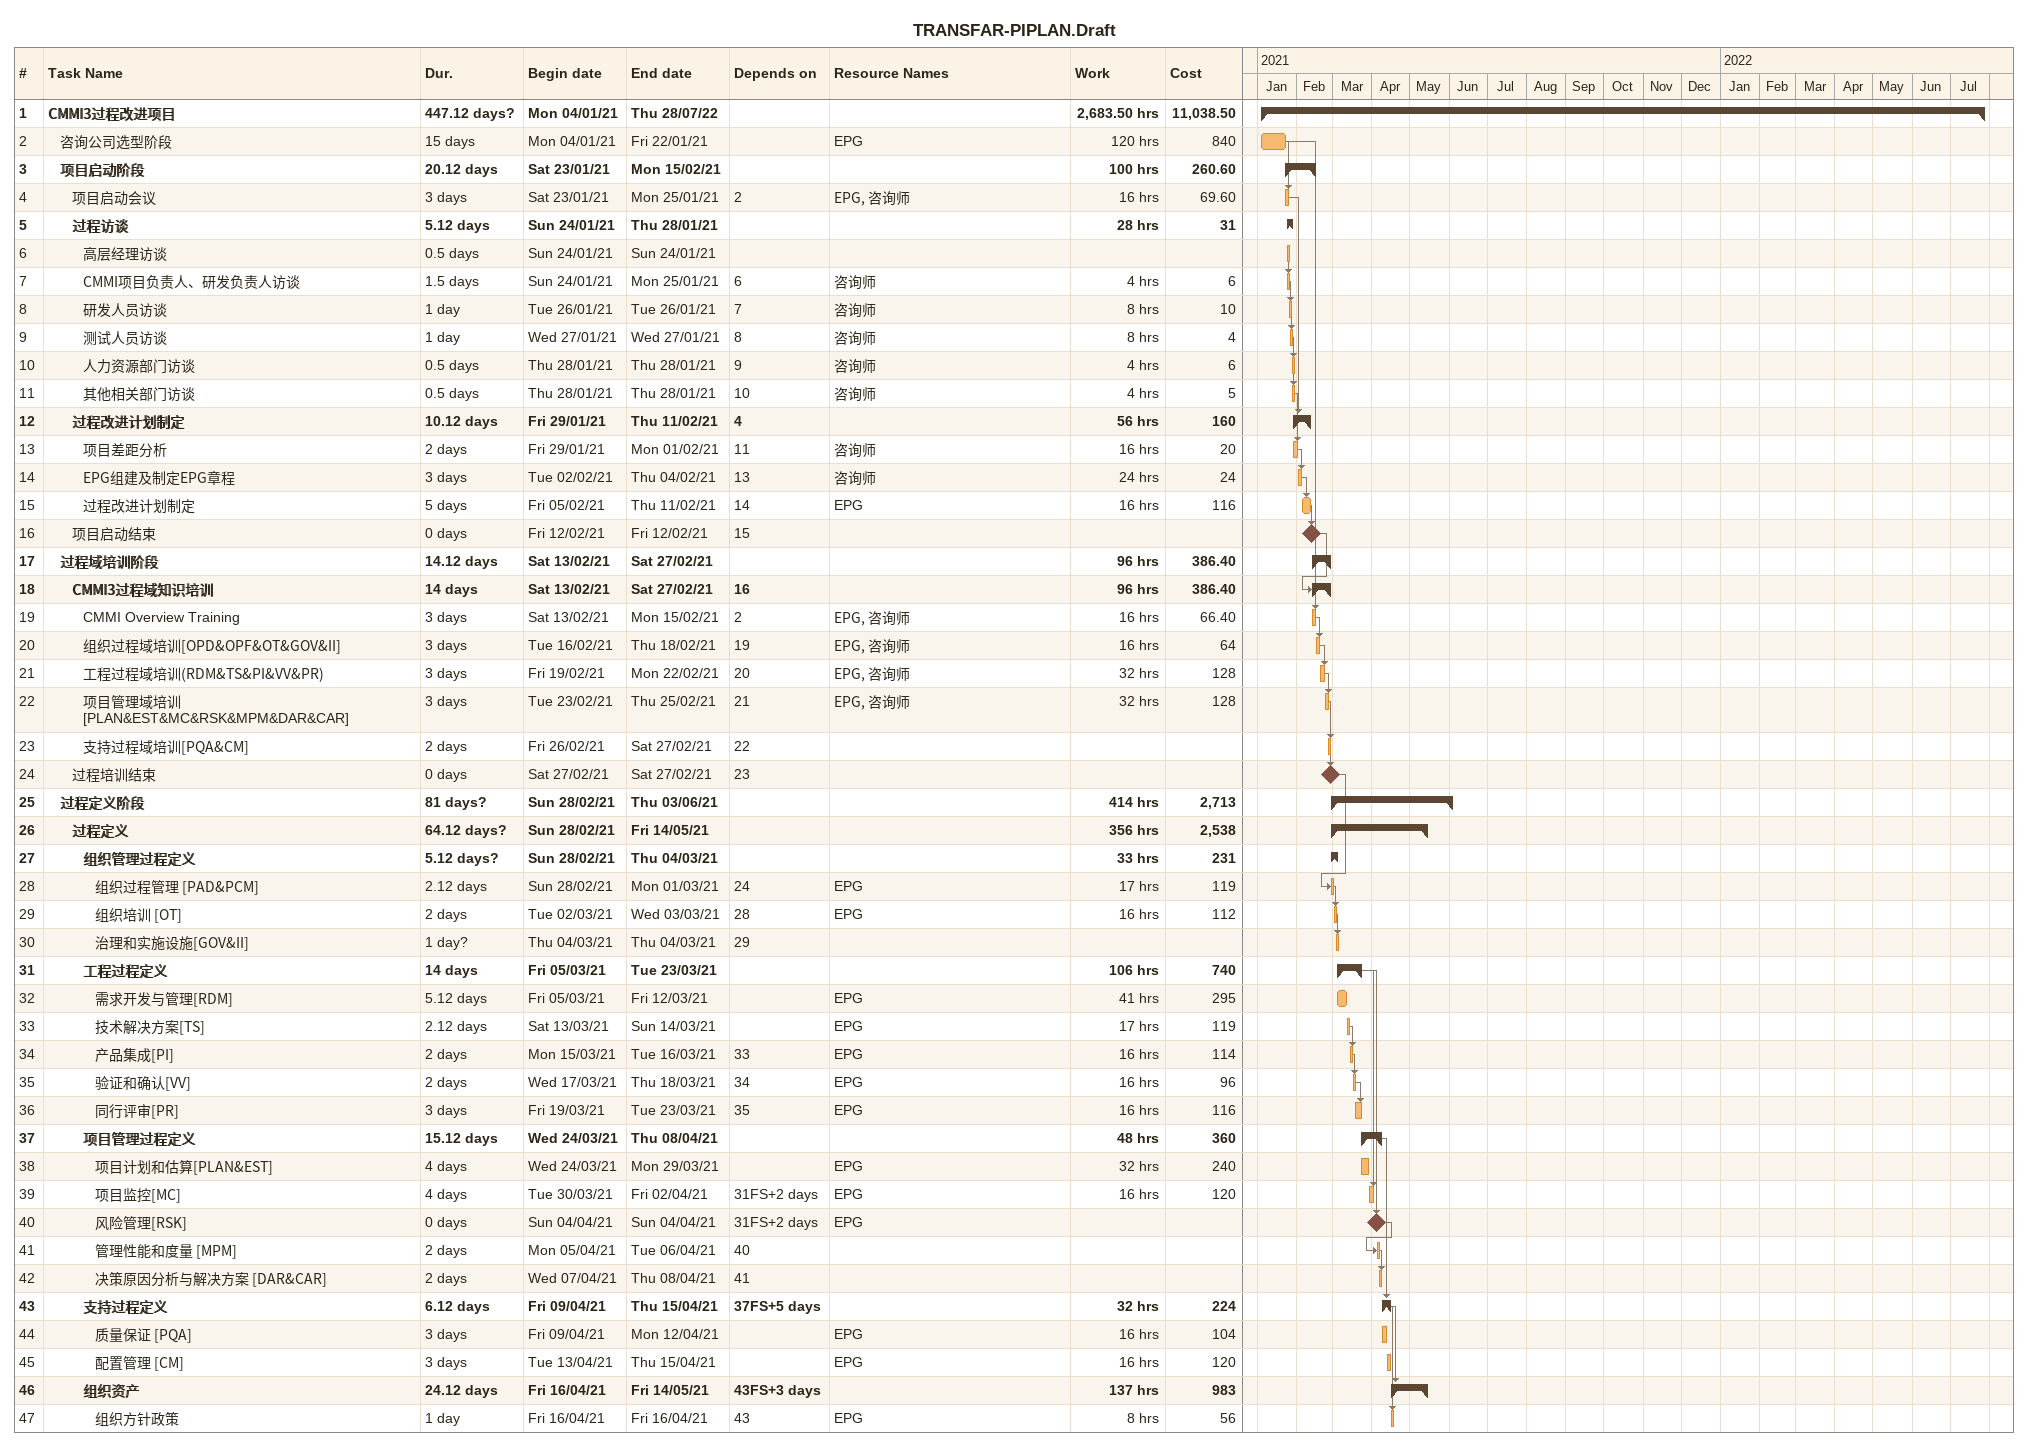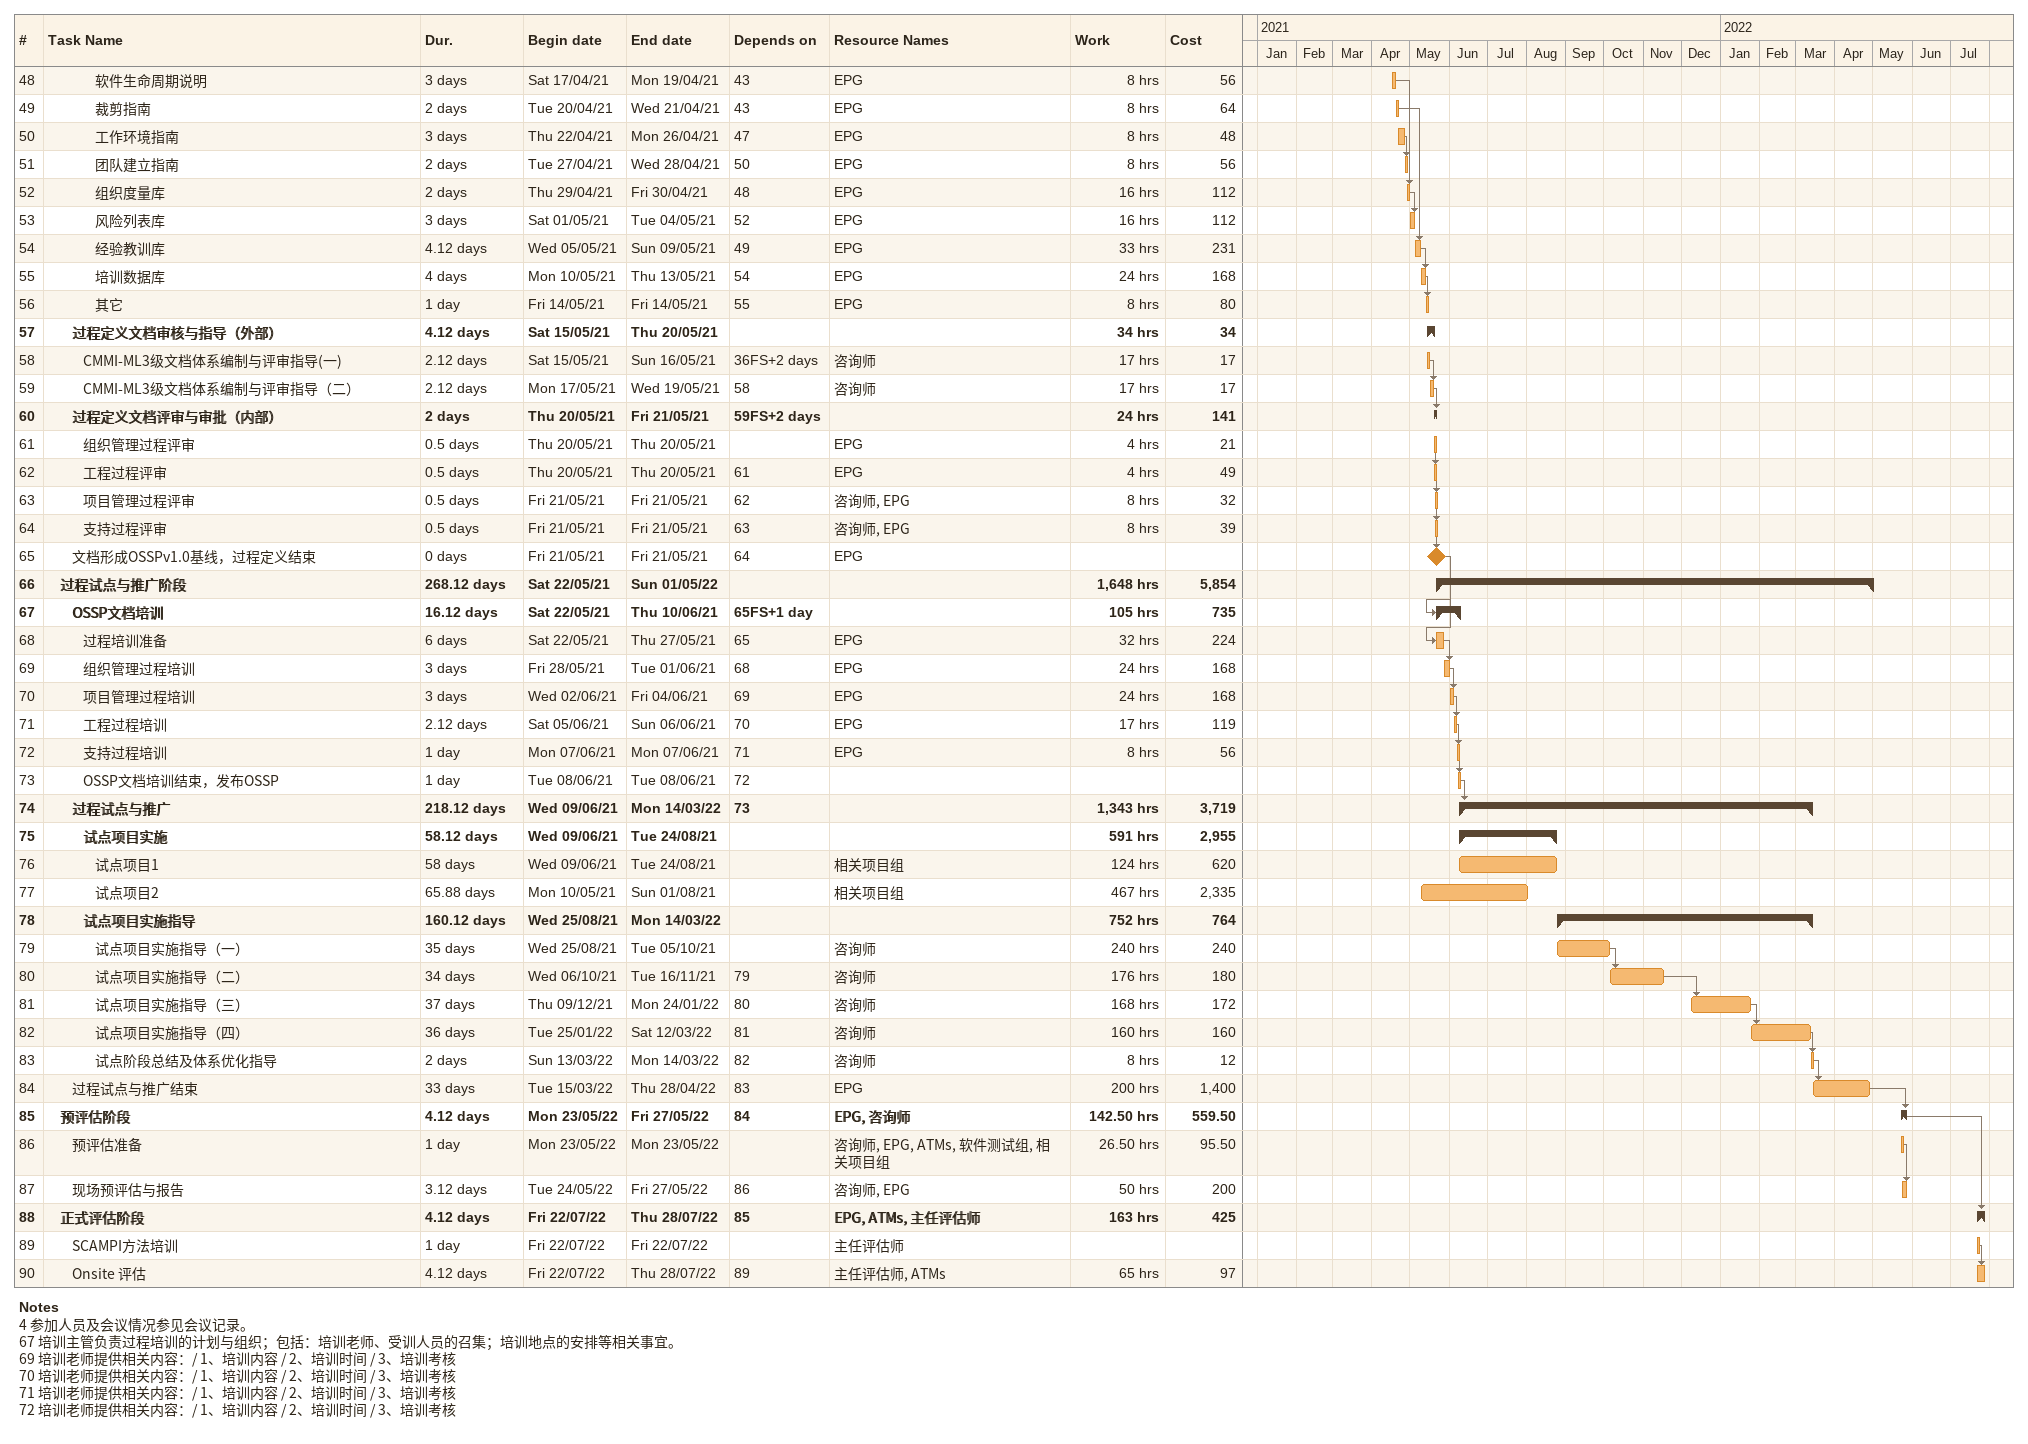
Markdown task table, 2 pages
TRANSFAR-PIPLAN.Draft

| ID | Level | Task | Duration | Start | Finish | Predecessors | Resources | Work (h) | Cost |
|---|---|---|---|---|---|---|---|---|---|
| 1 | 1 | **CMMI3过程改进项目** | 447.12d? | 2021-01-04 | 2022-07-28 |  |  | 2683.50 | 11038.50 |
| 2 | 2 | 咨询公司选型阶段 | 15d | 2021-01-04 | 2021-01-22 |  | EPG | 120 | 840 |
| 3 | 2 | **项目启动阶段** | 20.12d | 2021-01-23 | 2021-02-15 |  |  | 100 | 260.60 |
| 4 | 3 | 项目启动会议 | 3d | 2021-01-23 | 2021-01-25 | 2 | EPG, 咨询师 | 16 | 69.60 |
| 5 | 3 | **过程访谈** | 5.12d | 2021-01-24 | 2021-01-28 |  |  | 28 | 31 |
| 6 | 4 | 高层经理访谈 | 0.5d | 2021-01-24 | 2021-01-24 |  |  |  |  |
| 7 | 4 | CMMI项目负责人、研发负责人访谈 | 1.5d | 2021-01-24 | 2021-01-25 | 6 | 咨询师 | 4 | 6 |
| 8 | 4 | 研发人员访谈 | 1d | 2021-01-26 | 2021-01-26 | 7 | 咨询师 | 8 | 10 |
| 9 | 4 | 测试人员访谈 | 1d | 2021-01-27 | 2021-01-27 | 8 | 咨询师 | 8 | 4 |
| 10 | 4 | 人力资源部门访谈 | 0.5d | 2021-01-28 | 2021-01-28 | 9 | 咨询师 | 4 | 6 |
| 11 | 4 | 其他相关部门访谈 | 0.5d | 2021-01-28 | 2021-01-28 | 10 | 咨询师 | 4 | 5 |
| 12 | 3 | **过程改进计划制定** | 10.12d | 2021-01-29 | 2021-02-11 | 4 |  | 56 | 160 |
| 13 | 4 | 项目差距分析 | 2d | 2021-01-29 | 2021-02-01 | 11 | 咨询师 | 16 | 20 |
| 14 | 4 | EPG组建及制定EPG章程 | 3d | 2021-02-02 | 2021-02-04 | 13 | 咨询师 | 24 | 24 |
| 15 | 4 | 过程改进计划制定 | 5d | 2021-02-05 | 2021-02-11 | 14 | EPG | 16 | 116 |
| 16 | 3 | 项目启动结束 | 0d | 2021-02-12 | 2021-02-12 | 15 |  |  |  |
| 17 | 2 | **过程域培训阶段** | 14.12d | 2021-02-13 | 2021-02-27 |  |  | 96 | 386.40 |
| 18 | 3 | **CMMI3过程域知识培训** | 14d | 2021-02-13 | 2021-02-27 | 16 |  | 96 | 386.40 |
| 19 | 4 | CMMI Overview Training | 3d | 2021-02-13 | 2021-02-15 | 2 | EPG, 咨询师 | 16 | 66.40 |
| 20 | 4 | 组织过程域培训[OPD&OPF&OT&GOV&II] | 3d | 2021-02-16 | 2021-02-18 | 19 | EPG, 咨询师 | 16 | 64 |
| 21 | 4 | 工程过程域培训(RDM&TS&PI&VV&PR) | 3d | 2021-02-19 | 2021-02-22 | 20 | EPG, 咨询师 | 32 | 128 |
| 22 | 4 | 项目管理域培训[PLAN&EST&MC&RSK&MPM&DAR&CAR] | 3d | 2021-02-23 | 2021-02-25 | 21 | EPG, 咨询师 | 32 | 128 |
| 23 | 4 | 支持过程域培训[PQA&CM] | 2d | 2021-02-26 | 2021-02-27 | 22 |  |  |  |
| 24 | 3 | 过程培训结束 | 0d | 2021-02-27 | 2021-02-27 | 23 |  |  |  |
| 25 | 2 | **过程定义阶段** | 81d? | 2021-02-28 | 2021-06-03 |  |  | 414 | 2713 |
| 26 | 3 | **过程定义** | 64.12d? | 2021-02-28 | 2021-05-14 |  |  | 356 | 2538 |
| 27 | 4 | **组织管理过程定义** | 5.12d? | 2021-02-28 | 2021-03-04 |  |  | 33 | 231 |
| 28 | 5 | 组织过程管理 [PAD&PCM] | 2.12d | 2021-02-28 | 2021-03-01 | 24 | EPG | 17 | 119 |
| 29 | 5 | 组织培训 [OT] | 2d | 2021-03-02 | 2021-03-03 | 28 | EPG | 16 | 112 |
| 30 | 5 | 治理和实施设施[GOV&II] | 1d? | 2021-03-04 | 2021-03-04 | 29 |  |  |  |
| 31 | 4 | **工程过程定义** | 14d | 2021-03-05 | 2021-03-23 |  |  | 106 | 740 |
| 32 | 5 | 需求开发与管理[RDM] | 5.12d | 2021-03-05 | 2021-03-12 |  | EPG | 41 | 295 |
| 33 | 5 | 技术解决方案[TS] | 2.12d | 2021-03-13 | 2021-03-14 |  | EPG | 17 | 119 |
| 34 | 5 | 产品集成[PI] | 2d | 2021-03-15 | 2021-03-16 | 33 | EPG | 16 | 114 |
| 35 | 5 | 验证和确认[VV] | 2d | 2021-03-17 | 2021-03-18 | 34 | EPG | 16 | 96 |
| 36 | 5 | 同行评审[PR] | 3d | 2021-03-19 | 2021-03-23 | 35 | EPG | 16 | 116 |
| 37 | 4 | **项目管理过程定义** | 15.12d | 2021-03-24 | 2021-04-08 |  |  | 48 | 360 |
| 38 | 5 | 项目计划和估算[PLAN&EST] | 4d | 2021-03-24 | 2021-03-29 |  | EPG | 32 | 240 |
| 39 | 5 | 项目监控[MC] | 4d | 2021-03-30 | 2021-04-02 | 31FS+2d | EPG | 16 | 120 |
| 40 | 5 | 风险管理[RSK] | 0d | 2021-04-04 | 2021-04-04 | 31FS+2d | EPG |  |  |
| 41 | 5 | 管理性能和度量 [MPM] | 2d | 2021-04-05 | 2021-04-06 | 40 |  |  |  |
| 42 | 5 | 决策原因分析与解决方案 [DAR&CAR] | 2d | 2021-04-07 | 2021-04-08 | 41 |  |  |  |
| 43 | 4 | **支持过程定义** | 6.12d | 2021-04-09 | 2021-04-15 | 37FS+5d |  | 32 | 224 |
| 44 | 5 | 质量保证 [PQA] | 3d | 2021-04-09 | 2021-04-12 |  | EPG | 16 | 104 |
| 45 | 5 | 配置管理 [CM] | 3d | 2021-04-13 | 2021-04-15 |  | EPG | 16 | 120 |
| 46 | 4 | **组织资产** | 24.12d | 2021-04-16 | 2021-05-14 | 43FS+3d |  | 137 | 983 |
| 47 | 5 | 组织方针政策 | 1d | 2021-04-16 | 2021-04-16 | 43 | EPG | 8 | 56 |
| 48 | 5 | 软件生命周期说明 | 3d | 2021-04-17 | 2021-04-19 | 43 | EPG | 8 | 56 |
| 49 | 5 | 裁剪指南 | 2d | 2021-04-20 | 2021-04-21 | 43 | EPG | 8 | 64 |
| 50 | 5 | 工作环境指南 | 3d | 2021-04-22 | 2021-04-26 | 47 | EPG | 8 | 48 |
| 51 | 5 | 团队建立指南 | 2d | 2021-04-27 | 2021-04-28 | 50 | EPG | 8 | 56 |
| 52 | 5 | 组织度量库 | 2d | 2021-04-29 | 2021-04-30 | 48 | EPG | 16 | 112 |
| 53 | 5 | 风险列表库 | 3d | 2021-05-01 | 2021-05-04 | 52 | EPG | 16 | 112 |
| 54 | 5 | 经验教训库 | 4.12d | 2021-05-05 | 2021-05-09 | 49 | EPG | 33 | 231 |
| 55 | 5 | 培训数据库 | 4d | 2021-05-10 | 2021-05-13 | 54 | EPG | 24 | 168 |
| 56 | 5 | 其它 | 1d | 2021-05-14 | 2021-05-14 | 55 | EPG | 8 | 80 |
| 57 | 3 | **过程定义文档审核与指导（外部）** | 4.12d | 2021-05-15 | 2021-05-20 |  |  | 34 | 34 |
| 58 | 4 | CMMI-ML3级文档体系编制与评审指导(一) | 2.12d | 2021-05-15 | 2021-05-16 | 36FS+2d | 咨询师 | 17 | 17 |
| 59 | 4 | CMMI-ML3级文档体系编制与评审指导（二） | 2.12d | 2021-05-17 | 2021-05-19 | 58 | 咨询师 | 17 | 17 |
| 60 | 3 | **过程定义文档评审与审批（内部）** | 2d | 2021-05-20 | 2021-05-21 | 59FS+2d |  | 24 | 141 |
| 61 | 4 | 组织管理过程评审 | 0.5d | 2021-05-20 | 2021-05-20 |  | EPG | 4 | 21 |
| 62 | 4 | 工程过程评审 | 0.5d | 2021-05-20 | 2021-05-20 | 61 | EPG | 4 | 49 |
| 63 | 4 | 项目管理过程评审 | 0.5d | 2021-05-21 | 2021-05-21 | 62 | 咨询师, EPG | 8 | 32 |
| 64 | 4 | 支持过程评审 | 0.5d | 2021-05-21 | 2021-05-21 | 63 | 咨询师, EPG | 8 | 39 |
| 65 | 3 | 文档形成OSSPv1.0基线，过程定义结束 | 0d | 2021-05-21 | 2021-05-21 | 64 | EPG |  |  |
| 66 | 2 | **过程试点与推广阶段** | 268.12d | 2021-05-22 | 2022-05-01 |  |  | 1648 | 5854 |
| 67 | 3 | **OSSP文档培训** | 16.12d | 2021-05-22 | 2021-06-10 | 65FS+1d |  | 105 | 735 |
| 68 | 4 | 过程培训准备 | 6d | 2021-05-22 | 2021-05-27 | 65 | EPG | 32 | 224 |
| 69 | 4 | 组织管理过程培训 | 3d | 2021-05-28 | 2021-06-01 | 68 | EPG | 24 | 168 |
| 70 | 4 | 项目管理过程培训 | 3d | 2021-06-02 | 2021-06-04 | 69 | EPG | 24 | 168 |
| 71 | 4 | 工程过程培训 | 2.12d | 2021-06-05 | 2021-06-06 | 70 | EPG | 17 | 119 |
| 72 | 4 | 支持过程培训 | 1d | 2021-06-07 | 2021-06-07 | 71 | EPG | 8 | 56 |
| 73 | 4 | OSSP文档培训结束，发布OSSP | 1d | 2021-06-08 | 2021-06-08 | 72 |  |  |  |
| 74 | 3 | **过程试点与推广** | 218.12d | 2021-06-09 | 2022-03-14 | 73 |  | 1343 | 3719 |
| 75 | 4 | **试点项目实施** | 58.12d | 2021-06-09 | 2021-08-24 |  |  | 591 | 2955 |
| 76 | 5 | 试点项目1 | 58d | 2021-06-09 | 2021-08-24 |  | 相关项目组 | 124 | 620 |
| 77 | 5 | 试点项目2 | 65.88d | 2021-05-10 | 2021-08-01 |  | 相关项目组 | 467 | 2335 |
| 78 | 4 | **试点项目实施指导** | 160.12d | 2021-08-25 | 2022-03-14 |  |  | 752 | 764 |
| 79 | 5 | 试点项目实施指导（一） | 35d | 2021-08-25 | 2021-10-05 |  | 咨询师 | 240 | 240 |
| 80 | 5 | 试点项目实施指导（二） | 34d | 2021-10-06 | 2021-11-16 | 79 | 咨询师 | 176 | 180 |
| 81 | 5 | 试点项目实施指导（三） | 37d | 2021-12-09 | 2022-01-24 | 80 | 咨询师 | 168 | 172 |
| 82 | 5 | 试点项目实施指导（四） | 36d | 2022-01-25 | 2022-03-12 | 81 | 咨询师 | 160 | 160 |
| 83 | 5 | 试点阶段总结及体系优化指导 | 2d | 2022-03-13 | 2022-03-14 | 82 | 咨询师 | 8 | 12 |
| 84 | 3 | 过程试点与推广结束 | 33d | 2022-03-15 | 2022-04-28 | 83 | EPG | 200 | 1400 |
| 85 | 2 | **预评估阶段** | 4.12d | 2022-05-23 | 2022-05-27 | 84 | EPG, 咨询师 | 142.50 | 559.50 |
| 86 | 3 | 预评估准备 | 1d | 2022-05-23 | 2022-05-23 |  | 咨询师, EPG, ATMs, 软件测试组, 相关项目组 | 26.50 | 95.50 |
| 87 | 3 | 现场预评估与报告 | 3.12d | 2022-05-24 | 2022-05-27 | 86 | 咨询师, EPG | 50 | 200 |
| 88 | 2 | **正式评估阶段** | 4.12d | 2022-07-22 | 2022-07-28 | 85 | EPG, ATMs, 主任评估师 | 163 | 425 |
| 89 | 3 | SCAMPI方法培训 | 1d | 2022-07-22 | 2022-07-22 |  | 主任评估师 |  |  |
| 90 | 3 | Onsite 评估 | 4.12d | 2022-07-22 | 2022-07-28 | 89 | 主任评估师, ATMs | 65 | 97 |

Notes
- 4: 参加人员及会议情况参见会议记录。
- 67: 培训主管负责过程培训的计划与组织；包括：培训老师、受训人员的召集；培训地点的安排等相关事宜。
- 69: 培训老师提供相关内容： / 1、培训内容 / 2、培训时间 / 3、培训考核
- 70: 培训老师提供相关内容： / 1、培训内容 / 2、培训时间 / 3、培训考核
- 71: 培训老师提供相关内容： / 1、培训内容 / 2、培训时间 / 3、培训考核
- 72: 培训老师提供相关内容： / 1、培训内容 / 2、培训时间 / 3、培训考核
